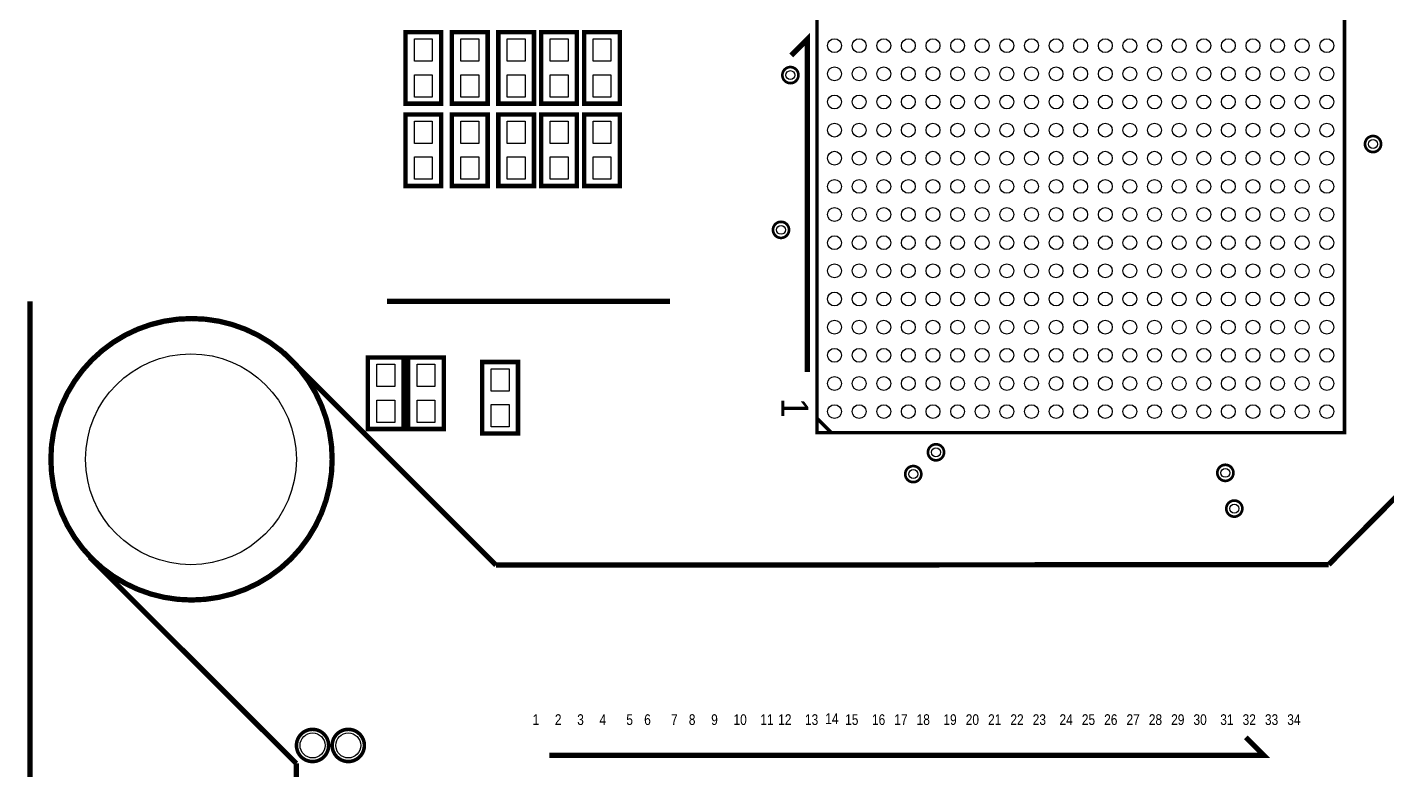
# Model space of a CAD drawing. Extents: x 2 to 176, y -19 to 159.
# Drawn here: x 81.09 to 119.75, y 92.73 to 113.83 of the extents above; entities that cross this region are included whole.
import ezdxf

# ---------------------------------------------------------------- set-up
doc = ezdxf.new("R2010")
doc.units = 0
for name, color, linetype in [('BG_SILKSCREEN_TOP', 7, 'CONTINUOUS'), ('PG_NEW_SLIK-TOP', 231, 'CONTINUOUS'), ('PG_SILKSCREEN_TOP', 7, 'CONTINUOUS'), ('PIN_TOP', 92, 'CONTINUOUS')]:
    doc.layers.add(name, color=color, linetype=linetype)

msp = doc.modelspace()

# ---------------------------------------------------------------- linework, layer by layer
at = {"layer": 'BG_SILKSCREEN_TOP', "const_width": 0.1524}
for points in [[(103.2764, 104.0384), (103.2764, 113.4872), (102.8192, 113.03)], [(131.1656, 56.0451), (81.1657, 56.0451), (81.1657, 106.045)], [(91.3257, 106.045), (99.365308, 106.045)], [(95.9358, 93.1418), (116.2558, 93.1418), (115.7478, 93.6498)]]:
    msp.add_lwpolyline(points, dxfattribs=at)
at = {"layer": 'PG_NEW_SLIK-TOP', "const_width": 0.127}
for points in [[(92.8624, 113.6904), (92.8624, 111.6584), (91.8464, 111.6584), (91.8464, 113.6904), (92.8624, 113.6904)], [(94.1832, 113.6904), (94.1832, 111.6584), (93.1672, 111.6584), (93.1672, 113.6904), (94.1832, 113.6904)], [(95.504, 113.6904), (95.504, 111.6584), (94.488, 111.6584), (94.488, 113.6904), (95.504, 113.6904)], [(96.7232, 113.6904), (96.7232, 111.6584), (95.7072, 111.6584), (95.7072, 113.6904), (96.7232, 113.6904)], [(97.9424, 113.6904), (97.9424, 111.6584), (96.9264, 111.6584), (96.9264, 113.6904), (97.9424, 113.6904)], [(91.8464, 109.3216), (91.8464, 111.3536), (92.8624, 111.3536), (92.8624, 109.3216), (91.8464, 109.3216)], [(93.1672, 109.3216), (93.1672, 111.3536), (94.1832, 111.3536), (94.1832, 109.3216), (93.1672, 109.3216)], [(94.488, 109.3216), (94.488, 111.3536), (95.504, 111.3536), (95.504, 109.3216), (94.488, 109.3216)], [(95.7072, 109.3216), (95.7072, 111.3536), (96.7232, 111.3536), (96.7232, 109.3216), (95.7072, 109.3216)], [(96.9264, 109.3216), (96.9264, 111.3536), (97.9424, 111.3536), (97.9424, 109.3216), (96.9264, 109.3216)], [(90.7796, 102.4128), (90.7796, 104.4448), (91.7956, 104.4448), (91.7956, 102.4128), (90.7796, 102.4128)], [(91.9226, 102.4128), (91.9226, 104.4448), (92.9386, 104.4448), (92.9386, 102.4128), (91.9226, 102.4128)], [(94.0308, 102.2858), (94.0308, 104.3178), (95.0468, 104.3178), (95.0468, 102.2858), (94.0308, 102.2858)]]:
    msp.add_lwpolyline(points, dxfattribs=at)
at = {"layer": 'PG_NEW_SLIK-TOP'}
for points, const_width in [([(103.0224, 112.4712, 1), (102.5652, 112.4712, 1), (103.0224, 112.4712)], 0.0762), ([(119.591582, 110.512606, 1), (119.134382, 110.512606, 1), (119.591582, 110.512606)], 0.0762), ([(102.755192, 108.073698, 1), (102.297992, 108.073698, 1), (102.755192, 108.073698)], 0.0762), ([(107.1626, 101.7524, 1), (106.7054, 101.7524, 1), (107.1626, 101.7524)], 0.0762), ([(106.516424, 101.13264, 1), (106.059224, 101.13264, 1), (106.516424, 101.13264)], 0.0762), ([(115.3922, 101.1682, 1), (114.935, 101.1682, 1), (115.3922, 101.1682)], 0.0762), ([(115.6462, 100.1522, 1), (115.189, 100.1522, 1), (115.6462, 100.1522)], 0.0762), ([(89.662, 93.4212, 1), (88.7476, 93.4212, 1), (89.662, 93.4212)], 0.1016), ([(90.678, 93.4212, 1), (89.7636, 93.4212, 1), (90.678, 93.4212)], 0.1016)]:
    msp.add_lwpolyline(points, format="xyb", dxfattribs=dict(at, const_width=const_width))
at = {"layer": 'PG_SILKSCREEN_TOP'}
for points, const_width in [([(118.548912, 102.308914), (118.548912, 114.708686), (103.548688, 114.708686), (103.548688, 102.308914), (118.548912, 102.308914)], 0.100076), ([(94.421706, 98.546666), (88.378792, 104.586278)], 0.150114), ([(118.10111, 98.559366), (124.192792, 104.687878)], 0.150114), ([(103.956866, 102.307898), (103.551736, 102.712774)], 0.100076), ([(88.741504, 92.908882), (82.866992, 98.769678)], 0.150114), ([(118.10111, 98.559366), (94.421706, 98.546666)], 0.150114), ([(88.741504, 92.908882), (88.754204, 69.229478)], 0.150114)]:
    msp.add_lwpolyline(points, dxfattribs=dict(at, const_width=const_width))
at = {"layer": 'PG_SILKSCREEN_TOP', "const_width": 0.150114}
msp.add_lwpolyline([(89.762584, 101.55428, 1), (81.7626, 101.55428, 1), (89.762584, 101.55428)], format="xyb", dxfattribs=at)
at = {"layer": 'PG_SILKSCREEN_TOP'}
msp.add_lwpolyline([(89.762584, 101.55428, 1), (81.7626, 101.55428, 1), (89.762584, 101.55428)], format="xyb", dxfattribs=at)
at = {"layer": 'PIN_TOP'}
for points in [[(92.1004, 113.4999), (92.6084, 113.4999), (92.6084, 112.8649), (92.1004, 112.8649)], [(93.4212, 113.4999), (93.9292, 113.4999), (93.9292, 112.8649), (93.4212, 112.8649)], [(94.742, 113.4999), (95.25, 113.4999), (95.25, 112.8649), (94.742, 112.8649)], [(95.9612, 113.4999), (96.4692, 113.4999), (96.4692, 112.8649), (95.9612, 112.8649)], [(97.1804, 113.4999), (97.6884, 113.4999), (97.6884, 112.8649), (97.1804, 112.8649)], [(92.1004, 112.4839), (92.6084, 112.4839), (92.6084, 111.8489), (92.1004, 111.8489)], [(93.4212, 112.4839), (93.9292, 112.4839), (93.9292, 111.8489), (93.4212, 111.8489)], [(94.742, 112.4839), (95.25, 112.4839), (95.25, 111.8489), (94.742, 111.8489)], [(95.9612, 112.4839), (96.4692, 112.4839), (96.4692, 111.8489), (95.9612, 111.8489)], [(97.1804, 112.4839), (97.6884, 112.4839), (97.6884, 111.8489), (97.1804, 111.8489)], [(92.6084, 110.5281), (92.1004, 110.5281), (92.1004, 111.1631), (92.6084, 111.1631)], [(93.9292, 110.5281), (93.4212, 110.5281), (93.4212, 111.1631), (93.9292, 111.1631)], [(95.25, 110.5281), (94.742, 110.5281), (94.742, 111.1631), (95.25, 111.1631)], [(96.4692, 110.5281), (95.9612, 110.5281), (95.9612, 111.1631), (96.4692, 111.1631)], [(97.6884, 110.5281), (97.1804, 110.5281), (97.1804, 111.1631), (97.6884, 111.1631)], [(92.6084, 109.5121), (92.1004, 109.5121), (92.1004, 110.1471), (92.6084, 110.1471)], [(93.9292, 109.5121), (93.4212, 109.5121), (93.4212, 110.1471), (93.9292, 110.1471)], [(95.25, 109.5121), (94.742, 109.5121), (94.742, 110.1471), (95.25, 110.1471)], [(96.4692, 109.5121), (95.9612, 109.5121), (95.9612, 110.1471), (96.4692, 110.1471)], [(97.6884, 109.5121), (97.1804, 109.5121), (97.1804, 110.1471), (97.6884, 110.1471)], [(91.5416, 103.6193), (91.0336, 103.6193), (91.0336, 104.2543), (91.5416, 104.2543)], [(92.6846, 103.6193), (92.1766, 103.6193), (92.1766, 104.2543), (92.6846, 104.2543)], [(94.7928, 103.4923), (94.2848, 103.4923), (94.2848, 104.1273), (94.7928, 104.1273)], [(91.5416, 102.6033), (91.0336, 102.6033), (91.0336, 103.2383), (91.5416, 103.2383)], [(92.6846, 102.6033), (92.1766, 102.6033), (92.1766, 103.2383), (92.6846, 103.2383)], [(94.7928, 102.4763), (94.2848, 102.4763), (94.2848, 103.1113), (94.7928, 103.1113)]]:
    msp.add_lwpolyline(points, close=True, dxfattribs=at)
for centre, radius in [((104.048814, 113.308892), 0.19685), ((104.748838, 113.308892), 0.19685), ((105.448862, 113.308892), 0.19685), ((106.148886, 113.308892), 0.19685), ((106.84891, 113.308892), 0.19685), ((107.54868, 113.308892), 0.19685), ((108.248704, 113.308892), 0.19685), ((108.948728, 113.308892), 0.19685), ((109.648752, 113.308892), 0.19685), ((110.348776, 113.308892), 0.19685), ((111.0488, 113.308892), 0.19685), ((111.748824, 113.308892), 0.19685), ((112.448848, 113.308892), 0.19685), ((113.148872, 113.308892), 0.19685), ((113.848896, 113.308892), 0.19685), ((114.54892, 113.308892), 0.19685), ((115.24869, 113.308892), 0.19685), ((115.948714, 113.308892), 0.19685), ((116.648738, 113.308892), 0.19685), ((117.348762, 113.308892), 0.19685), ((118.048786, 113.308892), 0.19685), ((102.7938, 112.4712), 0.127), ((104.048814, 112.508792), 0.19685), ((104.748838, 112.508792), 0.19685), ((105.448862, 112.508792), 0.19685), ((106.148886, 112.508792), 0.19685), ((106.84891, 112.508792), 0.19685), ((107.54868, 112.508792), 0.19685), ((108.248704, 112.508792), 0.19685), ((108.948728, 112.508792), 0.19685), ((109.648752, 112.508792), 0.19685), ((110.348776, 112.508792), 0.19685), ((111.0488, 112.508792), 0.19685), ((111.748824, 112.508792), 0.19685), ((112.448848, 112.508792), 0.19685), ((113.148872, 112.508792), 0.19685), ((113.848896, 112.508792), 0.19685), ((114.54892, 112.508792), 0.19685), ((115.24869, 112.508792), 0.19685), ((115.948714, 112.508792), 0.19685), ((116.648738, 112.508792), 0.19685), ((117.348762, 112.508792), 0.19685), ((118.048786, 112.508792), 0.19685), ((104.048814, 111.708692), 0.19685), ((104.748838, 111.708692), 0.19685), ((105.448862, 111.708692), 0.19685), ((106.148886, 111.708692), 0.19685), ((106.84891, 111.708692), 0.19685), ((107.54868, 111.708692), 0.19685), ((108.248704, 111.708692), 0.19685), ((108.948728, 111.708692), 0.19685), ((109.648752, 111.708692), 0.19685), ((110.348776, 111.708692), 0.19685), ((111.0488, 111.708692), 0.19685), ((111.748824, 111.708692), 0.19685), ((112.448848, 111.708692), 0.19685), ((113.148872, 111.708692), 0.19685), ((113.848896, 111.708692), 0.19685), ((114.54892, 111.708692), 0.19685), ((115.24869, 111.708692), 0.19685), ((115.948714, 111.708692), 0.19685), ((116.648738, 111.708692), 0.19685), ((117.348762, 111.708692), 0.19685), ((118.048786, 111.708692), 0.19685), ((104.048814, 110.908846), 0.19685), ((104.748838, 110.908846), 0.19685), ((105.448862, 110.908846), 0.19685), ((106.148886, 110.908846), 0.19685), ((106.84891, 110.908846), 0.19685), ((107.54868, 110.908846), 0.19685), ((108.248704, 110.908846), 0.19685), ((108.948728, 110.908846), 0.19685), ((109.648752, 110.908846), 0.19685), ((110.348776, 110.908846), 0.19685), ((111.0488, 110.908846), 0.19685), ((111.748824, 110.908846), 0.19685), ((112.448848, 110.908846), 0.19685), ((113.148872, 110.908846), 0.19685), ((113.848896, 110.908846), 0.19685), ((114.54892, 110.908846), 0.19685), ((115.24869, 110.908846), 0.19685), ((115.948714, 110.908846), 0.19685), ((116.648738, 110.908846), 0.19685), ((117.348762, 110.908846), 0.19685), ((118.048786, 110.908846), 0.19685), ((119.362982, 110.512606), 0.127), ((104.048814, 110.108746), 0.19685), ((104.748838, 110.108746), 0.19685), ((105.448862, 110.108746), 0.19685), ((106.148886, 110.108746), 0.19685), ((106.84891, 110.108746), 0.19685), ((107.54868, 110.108746), 0.19685), ((108.248704, 110.108746), 0.19685), ((108.948728, 110.108746), 0.19685), ((109.648752, 110.108746), 0.19685), ((110.348776, 110.108746), 0.19685), ((111.0488, 110.108746), 0.19685), ((111.748824, 110.108746), 0.19685), ((112.448848, 110.108746), 0.19685), ((113.148872, 110.108746), 0.19685), ((113.848896, 110.108746), 0.19685), ((114.54892, 110.108746), 0.19685), ((115.24869, 110.108746), 0.19685), ((115.948714, 110.108746), 0.19685), ((116.648738, 110.108746), 0.19685), ((117.348762, 110.108746), 0.19685), ((118.048786, 110.108746), 0.19685), ((104.048814, 109.3089), 0.19685), ((104.748838, 109.3089), 0.19685), ((105.448862, 109.3089), 0.19685), ((106.148886, 109.3089), 0.19685), ((106.84891, 109.3089), 0.19685), ((107.54868, 109.3089), 0.19685), ((108.248704, 109.3089), 0.19685), ((108.948728, 109.3089), 0.19685), ((109.648752, 109.3089), 0.19685), ((110.348776, 109.3089), 0.19685), ((111.0488, 109.3089), 0.19685), ((111.748824, 109.3089), 0.19685), ((112.448848, 109.3089), 0.19685), ((113.148872, 109.3089), 0.19685), ((113.848896, 109.3089), 0.19685), ((114.54892, 109.3089), 0.19685), ((115.24869, 109.3089), 0.19685), ((115.948714, 109.3089), 0.19685), ((116.648738, 109.3089), 0.19685), ((117.348762, 109.3089), 0.19685), ((118.048786, 109.3089), 0.19685), ((104.048814, 108.5088), 0.19685), ((104.748838, 108.5088), 0.19685), ((105.448862, 108.5088), 0.19685), ((106.148886, 108.5088), 0.19685), ((106.84891, 108.5088), 0.19685), ((107.54868, 108.5088), 0.19685), ((108.248704, 108.5088), 0.19685), ((108.948728, 108.5088), 0.19685), ((109.648752, 108.5088), 0.19685), ((110.348776, 108.5088), 0.19685), ((111.0488, 108.5088), 0.19685), ((111.748824, 108.5088), 0.19685), ((112.448848, 108.5088), 0.19685), ((113.148872, 108.5088), 0.19685), ((113.848896, 108.5088), 0.19685), ((114.54892, 108.5088), 0.19685), ((115.24869, 108.5088), 0.19685), ((115.948714, 108.5088), 0.19685), ((116.648738, 108.5088), 0.19685), ((117.348762, 108.5088), 0.19685), ((118.048786, 108.5088), 0.19685), ((102.526592, 108.073698), 0.127), ((104.048814, 107.7087), 0.19685), ((104.748838, 107.7087), 0.19685), ((105.448862, 107.7087), 0.19685), ((106.148886, 107.7087), 0.19685), ((106.84891, 107.7087), 0.19685), ((107.54868, 107.7087), 0.19685), ((108.248704, 107.7087), 0.19685), ((108.948728, 107.7087), 0.19685), ((109.648752, 107.7087), 0.19685), ((110.348776, 107.7087), 0.19685), ((111.0488, 107.7087), 0.19685), ((111.748824, 107.7087), 0.19685), ((112.448848, 107.7087), 0.19685), ((113.148872, 107.7087), 0.19685), ((113.848896, 107.7087), 0.19685), ((114.54892, 107.7087), 0.19685), ((115.24869, 107.7087), 0.19685), ((115.948714, 107.7087), 0.19685), ((116.648738, 107.7087), 0.19685), ((117.348762, 107.7087), 0.19685), ((118.048786, 107.7087), 0.19685), ((104.048814, 106.908854), 0.19685), ((104.748838, 106.908854), 0.19685), ((105.448862, 106.908854), 0.19685), ((106.148886, 106.908854), 0.19685), ((106.84891, 106.908854), 0.19685), ((107.54868, 106.908854), 0.19685), ((108.248704, 106.908854), 0.19685), ((108.948728, 106.908854), 0.19685), ((109.648752, 106.908854), 0.19685), ((110.348776, 106.908854), 0.19685), ((111.0488, 106.908854), 0.19685), ((111.748824, 106.908854), 0.19685), ((112.448848, 106.908854), 0.19685), ((113.148872, 106.908854), 0.19685), ((113.848896, 106.908854), 0.19685), ((114.54892, 106.908854), 0.19685), ((115.24869, 106.908854), 0.19685), ((115.948714, 106.908854), 0.19685), ((116.648738, 106.908854), 0.19685), ((117.348762, 106.908854), 0.19685), ((118.048786, 106.908854), 0.19685), ((104.048814, 106.108754), 0.19685), ((104.748838, 106.108754), 0.19685), ((105.448862, 106.108754), 0.19685), ((106.148886, 106.108754), 0.19685), ((106.84891, 106.108754), 0.19685), ((107.54868, 106.108754), 0.19685), ((108.248704, 106.108754), 0.19685), ((108.948728, 106.108754), 0.19685), ((109.648752, 106.108754), 0.19685), ((110.348776, 106.108754), 0.19685), ((111.0488, 106.108754), 0.19685), ((111.748824, 106.108754), 0.19685), ((112.448848, 106.108754), 0.19685), ((113.148872, 106.108754), 0.19685), ((113.848896, 106.108754), 0.19685), ((114.54892, 106.108754), 0.19685), ((115.24869, 106.108754), 0.19685), ((115.948714, 106.108754), 0.19685), ((116.648738, 106.108754), 0.19685), ((117.348762, 106.108754), 0.19685), ((118.048786, 106.108754), 0.19685), ((104.048814, 105.308908), 0.19685), ((104.748838, 105.308908), 0.19685), ((105.448862, 105.308908), 0.19685), ((106.148886, 105.308908), 0.19685), ((106.84891, 105.308908), 0.19685), ((107.54868, 105.308908), 0.19685), ((108.248704, 105.308908), 0.19685), ((108.948728, 105.308908), 0.19685), ((109.648752, 105.308908), 0.19685), ((110.348776, 105.308908), 0.19685), ((111.0488, 105.308908), 0.19685), ((111.748824, 105.308908), 0.19685), ((112.448848, 105.308908), 0.19685), ((113.148872, 105.308908), 0.19685), ((113.848896, 105.308908), 0.19685), ((114.54892, 105.308908), 0.19685), ((115.24869, 105.308908), 0.19685), ((115.948714, 105.308908), 0.19685), ((116.648738, 105.308908), 0.19685), ((117.348762, 105.308908), 0.19685), ((118.048786, 105.308908), 0.19685), ((85.74659, 101.55428), 2.9972), ((104.048814, 104.508808), 0.19685), ((104.748838, 104.508808), 0.19685), ((105.448862, 104.508808), 0.19685), ((106.148886, 104.508808), 0.19685), ((106.84891, 104.508808), 0.19685), ((107.54868, 104.508808), 0.19685), ((108.248704, 104.508808), 0.19685), ((108.948728, 104.508808), 0.19685), ((109.648752, 104.508808), 0.19685), ((110.348776, 104.508808), 0.19685), ((111.0488, 104.508808), 0.19685), ((111.748824, 104.508808), 0.19685), ((112.448848, 104.508808), 0.19685), ((113.148872, 104.508808), 0.19685), ((113.848896, 104.508808), 0.19685), ((114.54892, 104.508808), 0.19685), ((115.24869, 104.508808), 0.19685), ((115.948714, 104.508808), 0.19685), ((116.648738, 104.508808), 0.19685), ((117.348762, 104.508808), 0.19685), ((118.048786, 104.508808), 0.19685), ((104.048814, 103.708708), 0.19685), ((104.748838, 103.708708), 0.19685), ((105.448862, 103.708708), 0.19685), ((106.148886, 103.708708), 0.19685), ((106.84891, 103.708708), 0.19685), ((107.54868, 103.708708), 0.19685), ((108.248704, 103.708708), 0.19685), ((108.948728, 103.708708), 0.19685), ((109.648752, 103.708708), 0.19685), ((110.348776, 103.708708), 0.19685), ((111.0488, 103.708708), 0.19685), ((111.748824, 103.708708), 0.19685), ((112.448848, 103.708708), 0.19685), ((113.148872, 103.708708), 0.19685), ((113.848896, 103.708708), 0.19685), ((114.54892, 103.708708), 0.19685), ((115.24869, 103.708708), 0.19685), ((115.948714, 103.708708), 0.19685), ((116.648738, 103.708708), 0.19685), ((117.348762, 103.708708), 0.19685), ((118.048786, 103.708708), 0.19685), ((104.048814, 102.908862), 0.19685), ((104.748838, 102.908862), 0.19685), ((105.448862, 102.908862), 0.19685), ((106.148886, 102.908862), 0.19685), ((106.84891, 102.908862), 0.19685), ((107.54868, 102.908862), 0.19685), ((108.248704, 102.908862), 0.19685), ((108.948728, 102.908862), 0.19685), ((109.648752, 102.908862), 0.19685), ((110.348776, 102.908862), 0.19685), ((111.0488, 102.908862), 0.19685), ((111.748824, 102.908862), 0.19685), ((112.448848, 102.908862), 0.19685), ((113.148872, 102.908862), 0.19685), ((113.848896, 102.908862), 0.19685), ((114.54892, 102.908862), 0.19685), ((115.24869, 102.908862), 0.19685), ((115.948714, 102.908862), 0.19685), ((116.648738, 102.908862), 0.19685), ((117.348762, 102.908862), 0.19685), ((118.048786, 102.908862), 0.19685), ((106.934, 101.7524), 0.127), ((106.287824, 101.13264), 0.127), ((115.1636, 101.1682), 0.127), ((115.4176, 100.1522), 0.127), ((89.2048, 93.4212), 0.3556), ((90.2208, 93.4212), 0.3556)]:
    msp.add_circle(centre, radius, dxfattribs=at)

# ---------------------------------------------------------------- texts
at = {"layer": 'BG_SILKSCREEN_TOP', "width": 1.000333}
msp.add_text('1', height=0.762, rotation=270, dxfattribs=at).set_placement((102.5398, 103.3018))
at = {"layer": 'PG_SILKSCREEN_TOP', "width": 0.834167}
for s, p in [('1', (95.460312, 94.00286)), ('2', (96.095312, 94.00286)), ('3', (96.730312, 94.00286)), ('4', (97.365312, 94.00286)), ('5', (98.127312, 94.00286)), ('6', (98.635312, 94.00286)), ('7', (99.397312, 94.00286)), ('8', (99.905312, 94.00286)), ('9', (100.540312, 94.00286)), ('10', (101.175312, 94.00286)), ('11', (101.937312, 94.00286)), ('12', (102.445312, 94.00286)), ('13', (103.207312, 94.00286)), ('14', (103.7844, 94.0308)), ('15', (104.350312, 94.00286)), ('16', (105.112312, 94.00286)), ('17', (105.747312, 94.00286)), ('18', (106.382312, 94.00286)), ('19', (107.144312, 94.00286)), ('20', (107.779312, 94.00286)), ('21', (108.414312, 94.00286)), ('22', (109.049312, 94.00286)), ('23', (109.684312, 94.00286)), ('24', (110.446312, 94.00286)), ('25', (111.081312, 94.00286)), ('26', (111.716312, 94.00286)), ('27', (112.351312, 94.00286)), ('28', (112.986312, 94.00286)), ('29', (113.621312, 94.00286)), ('30', (114.256312, 94.00286)), ('31', (115.018312, 94.00286)), ('32', (115.653312, 94.00286)), ('33', (116.288312, 94.00286)), ('34', (116.923312, 94.00286))]:
    msp.add_text(s, height=0.3048, dxfattribs=at).set_placement(p)

doc.saveas('drawing.dxf')
